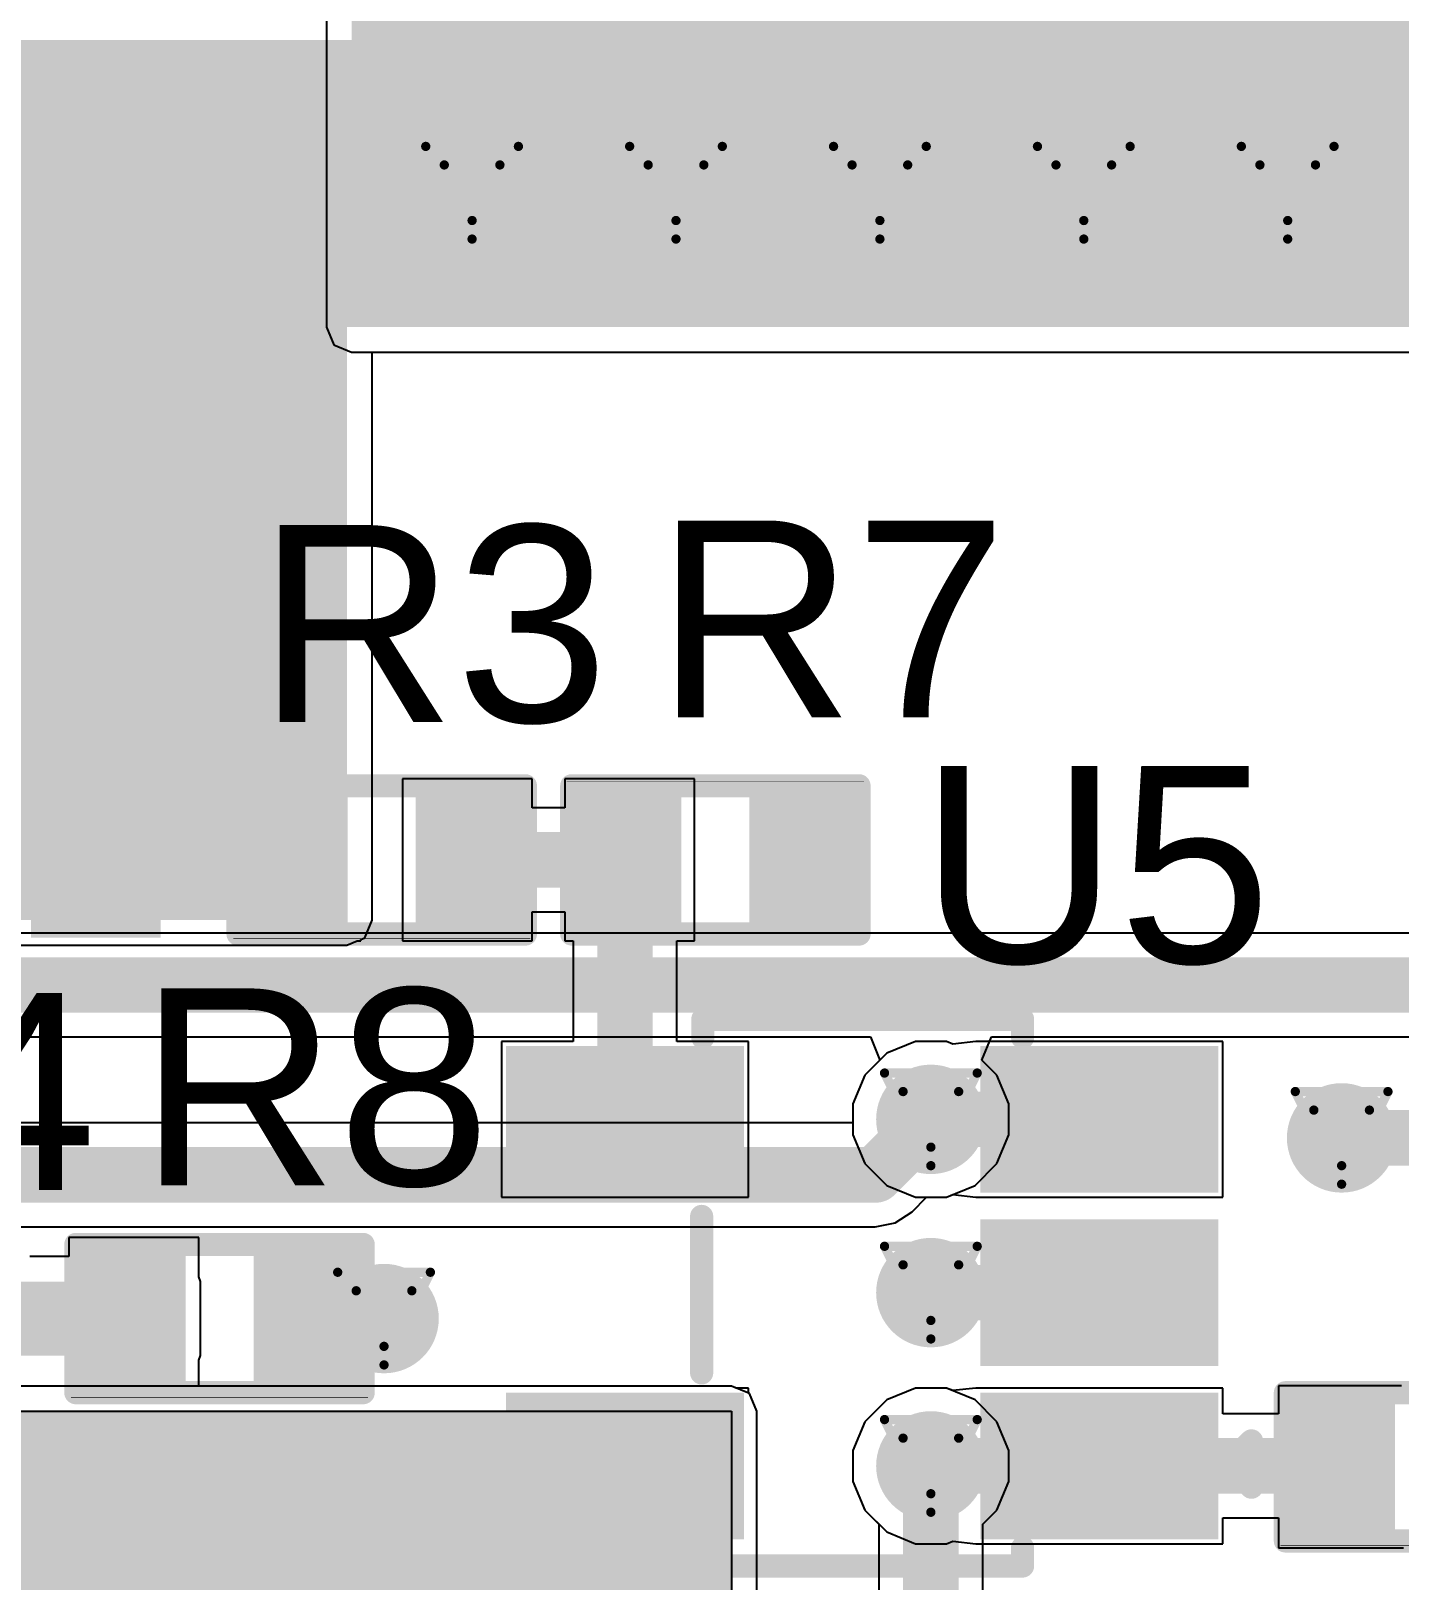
# Model space of a CAD drawing. Header units: inches. Extents: x -3 to 5381, y -57 to 5355.
# Drawn here: x 1.01 to 8.51, y -14.54 to -6.05 of the extents above; entities that cross this region are included whole.
import ezdxf

# ---------------------------------------------------------------- set-up
doc = ezdxf.new("R2010")
doc.units = ezdxf.units.IN
for name, color, linetype in [('Bottom Layer', 5, 'Continuous'), ('Drill Drawing', 1, 'Continuous'), ('Top Layer', 1, 'Continuous'), ('Top Overlay', 2, 'Continuous'), ('Top Paste', 8, 'Continuous'), ('Top Solder', 216, 'Continuous'), ('Via Holes', 16, 'Continuous')]:
    doc.layers.add(name, color=color, linetype=linetype)
doc.styles.add('Arial', font='', dxfattribs={"height": 0.2})
doc.styles.get('Arial').set_extended_font_data('Arial')

msp = doc.modelspace()

# ---------------------------------------------------------------- hatches: boundary and pattern name
at = {"layer": 'Bottom Layer'}
for points in [[(2.7686, -7.6708), (15.5956, -7.6708), (15.5956, 2.6924), (2.7686, 2.6924)], [(-2.794, -18.2626), (4.8514, -18.2626), (4.8514, -13.6144), (-2.794, -13.6144)]]:
    msp.add_hatch(color=5, dxfattribs=at).paths.add_polyline_path(points)
h = msp.add_hatch(color=5, dxfattribs=at)
edge = h.paths.add_edge_path()
edge.add_arc((3.429, -6.9342), 0.3, 0, 360)
h = msp.add_hatch(color=5, dxfattribs=at)
edge = h.paths.add_edge_path()
edge.add_arc((4.5466, -6.9342), 0.3, 0, 360)
h = msp.add_hatch(color=5, dxfattribs=at)
edge = h.paths.add_edge_path()
edge.add_arc((5.6642, -6.9342), 0.3, 0, 360)
h = msp.add_hatch(color=5, dxfattribs=at)
edge = h.paths.add_edge_path()
edge.add_arc((6.7818, -6.9342), 0.3, 0, 360)
h = msp.add_hatch(color=5, dxfattribs=at)
edge = h.paths.add_edge_path()
edge.add_arc((7.8994, -6.9342), 0.3, 0, 360)
h = msp.add_hatch(color=5, dxfattribs=at)
edge = h.paths.add_edge_path()
edge.add_arc((5.9436, -12.0142), 0.3, 0, 360)
h = msp.add_hatch(color=5, dxfattribs=at)
edge = h.paths.add_edge_path()
edge.add_arc((8.195, -12.1158), 0.3, 0, 360)
h = msp.add_hatch(color=5, dxfattribs=at)
edge = h.paths.add_edge_path()
edge.add_arc((5.9436, -12.9642), 0.3, 0, 360)
h = msp.add_hatch(color=5, dxfattribs=at)
edge = h.paths.add_edge_path()
edge.add_arc((2.9464, -13.1064), 0.3, 0, 360)
h = msp.add_hatch(color=5, dxfattribs=at)
edge = h.paths.add_edge_path()
edge.add_arc((5.9436, -13.9142), 0.3, 0, 360)
at = {"layer": 'Top Layer'}
for points in [[(2.7686, -7.6708), (15.5956, -7.6708), (15.5956, 2.6924), (2.7686, 2.6924)], [(0.0762, -7.6708), (3.2766, -7.6708), (3.2766, -6.096), (0.0762, -6.096)], [(0.0762, -10.922), (2.7432, -10.922), (2.7432, -6.096), (0.0762, -6.096)], [(1.621, -8.5909), (1.113, -8.5909), (1.113, -7.8919), (1.621, -7.8919)], [(1.621, -10.9159), (1.113, -10.9159), (1.113, -10.2169), (1.621, -10.2169)], [(2.2352, -10.9093), (2.2352, -10.2743), (2.6924, -10.2743), (2.6924, -10.9093)], [(3.175, -10.9093), (3.175, -10.2743), (3.6322, -10.2743), (3.6322, -10.9093)], [(4.5212, -10.2743), (4.5212, -10.9093), (4.064, -10.9093), (4.064, -10.2743)], [(5.461, -10.2743), (5.461, -10.9093), (5.0038, -10.9093), (5.0038, -10.2743)], [(4.8172, -12.3142), (3.7172, -12.3142), (3.7172, -11.7142), (4.8172, -11.7142)], [(7.4172, -12.3142), (6.3172, -12.3142), (6.3172, -11.7142), (7.4172, -11.7142)], [(7.4172, -13.2642), (6.3172, -13.2642), (6.3172, -12.6642), (7.4172, -12.6642)], [(1.3462, -13.4239), (1.3462, -12.7889), (1.8034, -12.7889), (1.8034, -13.4239)], [(2.286, -13.4239), (2.286, -12.7889), (2.7432, -12.7889), (2.7432, -13.4239)], [(0.3556, -13.3096), (1.8034, -13.3096), (1.8034, -12.9032), (0.3556, -12.9032)], [(4.8172, -14.2142), (3.7172, -14.2142), (3.7172, -13.6142), (4.8172, -13.6142)], [(7.4172, -14.2142), (6.3172, -14.2142), (6.3172, -13.6142), (7.4172, -13.6142)], [(7.9756, -14.2367), (7.9756, -13.6017), (8.4328, -13.6017), (8.4328, -14.2367)]]:
    msp.add_hatch(color=1, dxfattribs=at).paths.add_polyline_path(points)
h = msp.add_hatch(color=1, dxfattribs=at)
edge = h.paths.add_edge_path()
edge.add_arc((3.429, -6.9342), 0.3, 0, 360)
h = msp.add_hatch(color=1, dxfattribs=at)
edge = h.paths.add_edge_path()
edge.add_arc((4.5466, -6.9342), 0.3, 0, 360)
h = msp.add_hatch(color=1, dxfattribs=at)
edge = h.paths.add_edge_path()
edge.add_arc((5.6642, -6.9342), 0.3, 0, 360)
h = msp.add_hatch(color=1, dxfattribs=at)
edge = h.paths.add_edge_path()
edge.add_arc((6.7818, -6.9342), 0.3, 0, 360)
h = msp.add_hatch(color=1, dxfattribs=at)
edge = h.paths.add_edge_path()
edge.add_arc((7.8994, -6.9342), 0.3, 0, 360)
h = msp.add_hatch(color=1, dxfattribs=at)
edge = h.paths.add_edge_path()
edge.add_arc((5.9436, -12.0142), 0.3, 0, 360)
h = msp.add_hatch(color=1, dxfattribs=at)
edge = h.paths.add_edge_path()
edge.add_arc((8.195, -12.1158), 0.3, 0, 360)
h = msp.add_hatch(color=1, dxfattribs=at)
edge = h.paths.add_edge_path()
edge.add_arc((5.9436, -12.9642), 0.3, 0, 360)
h = msp.add_hatch(color=1, dxfattribs=at)
edge = h.paths.add_edge_path()
edge.add_arc((2.9464, -13.1064), 0.3, 0, 360)
h = msp.add_hatch(color=1, dxfattribs=at)
edge = h.paths.add_edge_path()
edge.add_arc((5.9436, -13.9142), 0.3, 0, 360)
at = {"layer": 'Top Paste'}
for points in [[(1.621, -8.5909), (1.113, -8.5909), (1.113, -7.8919), (1.621, -7.8919)], [(1.621, -10.9159), (1.113, -10.9159), (1.113, -10.2169), (1.621, -10.2169)], [(2.2352, -10.9093), (2.2352, -10.2743), (2.6924, -10.2743), (2.6924, -10.9093)], [(3.175, -10.9093), (3.175, -10.2743), (3.6322, -10.2743), (3.6322, -10.9093)], [(4.5212, -10.2743), (4.5212, -10.9093), (4.064, -10.9093), (4.064, -10.2743)], [(5.461, -10.2743), (5.461, -10.9093), (5.0038, -10.9093), (5.0038, -10.2743)], [(4.8172, -12.3142), (3.7172, -12.3142), (3.7172, -11.7142), (4.8172, -11.7142)], [(7.4172, -12.3142), (6.3172, -12.3142), (6.3172, -11.7142), (7.4172, -11.7142)], [(7.4172, -13.2642), (6.3172, -13.2642), (6.3172, -12.6642), (7.4172, -12.6642)], [(1.3462, -13.4239), (1.3462, -12.7889), (1.8034, -12.7889), (1.8034, -13.4239)], [(2.286, -13.4239), (2.286, -12.7889), (2.7432, -12.7889), (2.7432, -13.4239)], [(4.8172, -14.2142), (3.7172, -14.2142), (3.7172, -13.6142), (4.8172, -13.6142)], [(7.4172, -14.2142), (6.3172, -14.2142), (6.3172, -13.6142), (7.4172, -13.6142)], [(7.9756, -14.2367), (7.9756, -13.6017), (8.4328, -13.6017), (8.4328, -14.2367)]]:
    msp.add_hatch(color=8, dxfattribs=at).paths.add_polyline_path(points)
at = {"layer": 'Top Solder'}
for points in [[(1.7226, -8.6925), (1.0114, -8.6925), (1.0114, -7.7903), (1.7226, -7.7903)], [(1.7226, -11.0175), (1.0114, -11.0175), (1.0114, -10.1153), (1.7226, -10.1153)], [(2.1802, -10.9643), (2.1802, -10.2193), (2.7474, -10.2193), (2.7474, -10.9643)], [(3.12, -10.9643), (3.12, -10.2193), (3.6872, -10.2193), (3.6872, -10.9643)], [(4.5762, -10.2193), (4.5762, -10.9643), (4.009, -10.9643), (4.009, -10.2193)], [(5.516, -10.2193), (5.516, -10.9643), (4.9488, -10.9643), (4.9488, -10.2193)], [(4.9188, -12.4158), (3.6156, -12.4158), (3.6156, -11.6126), (4.9188, -11.6126)], [(7.5188, -12.4158), (6.2156, -12.4158), (6.2156, -11.6126), (7.5188, -11.6126)], [(7.5188, -13.3658), (6.2156, -13.3658), (6.2156, -12.5626), (7.5188, -12.5626)], [(1.2912, -13.4789), (1.2912, -12.7339), (1.8584, -12.7339), (1.8584, -13.4789)], [(2.231, -13.4789), (2.231, -12.7339), (2.7982, -12.7339), (2.7982, -13.4789)], [(4.9188, -14.3158), (3.6156, -14.3158), (3.6156, -13.5126), (4.9188, -13.5126)], [(7.5188, -14.3158), (6.2156, -14.3158), (6.2156, -13.5126), (7.5188, -13.5126)], [(7.9206, -14.2917), (7.9206, -13.5467), (8.4878, -13.5467), (8.4878, -14.2917)]]:
    msp.add_hatch(color=216, dxfattribs=at).paths.add_polyline_path(points)
at = {"layer": 'Via Holes'}
h = msp.add_hatch(color=7, dxfattribs=at)
edge = h.paths.add_edge_path()
edge.add_arc((3.429, -6.9342), 0.15, 0, 360)
h = msp.add_hatch(color=7, dxfattribs=at)
edge = h.paths.add_edge_path()
edge.add_arc((4.5466, -6.9342), 0.15, 0, 360)
h = msp.add_hatch(color=7, dxfattribs=at)
edge = h.paths.add_edge_path()
edge.add_arc((5.6642, -6.9342), 0.15, 0, 360)
h = msp.add_hatch(color=7, dxfattribs=at)
edge = h.paths.add_edge_path()
edge.add_arc((6.7818, -6.9342), 0.15, 0, 360)
h = msp.add_hatch(color=7, dxfattribs=at)
edge = h.paths.add_edge_path()
edge.add_arc((7.8994, -6.9342), 0.15, 0, 360)
h = msp.add_hatch(color=7, dxfattribs=at)
edge = h.paths.add_edge_path()
edge.add_arc((5.9436, -12.0142), 0.15, 0, 360)
h = msp.add_hatch(color=7, dxfattribs=at)
edge = h.paths.add_edge_path()
edge.add_arc((8.195, -12.1158), 0.15, 0, 360)
h = msp.add_hatch(color=7, dxfattribs=at)
edge = h.paths.add_edge_path()
edge.add_arc((5.9436, -12.9642), 0.15, 0, 360)
h = msp.add_hatch(color=7, dxfattribs=at)
edge = h.paths.add_edge_path()
edge.add_arc((2.9464, -13.1064), 0.15, 0, 360)
h = msp.add_hatch(color=7, dxfattribs=at)
edge = h.paths.add_edge_path()
edge.add_arc((5.9436, -13.9142), 0.15, 0, 360)

# ---------------------------------------------------------------- linework, layer by layer
at = {"layer": 'Bottom Layer'}
for p, q in [((2.6311, 2.6924), (2.6311, -7.6708)), ((2.6311, -7.6708), (2.6714, -7.768)), ((2.6714, -7.768), (2.7686, -7.8083)), ((2.7686, -7.8083), (15.5956, -7.8083)), ((9.9822, -10.9927), (-1.4336, -10.9927)), ((-1.4336, -11.5625), (5.6119, -11.5625)), ((5.6119, -11.5625), (5.6645, -11.6895)), ((6.2227, -11.6895), (6.2753, -11.5625)), ((6.2753, -11.5625), (9.8642, -11.5625)), ((5.6645, -11.6895), (5.5816, -11.7723)), ((6.3056, -11.7723), (6.2227, -11.6895)), ((5.5816, -11.7723), (5.5166, -11.9293)), ((6.3706, -11.9293), (6.3056, -11.7723)), ((5.5166, -11.9293), (5.5166, -12.0341)), ((6.3706, -12.0991), (6.3706, -11.9293)), ((5.5166, -12.0341), (0.9032, -12.0341)), ((6.3056, -12.2561), (6.3706, -12.0991)), ((6.1855, -12.3762), (6.3056, -12.2561)), ((6.0285, -12.4412), (6.1855, -12.3762)), ((5.8402, -12.5204), (5.9195, -12.4412)), ((5.9195, -12.4412), (6.0285, -12.4412)), ((5.7478, -12.5822), (5.8402, -12.5204)), ((0.9032, -12.6039), (5.6388, -12.6039)), ((5.6388, -12.6039), (5.7478, -12.5822)), ((5.6388, -12.6039), (5.6388, -12.6039)), ((4.8514, -13.4769), (-2.7892, -13.4769)), ((4.9486, -13.5172), (4.8514, -13.4769)), ((5.8587, -13.4872), (5.7017, -13.5522)), ((6.0285, -13.4872), (5.8587, -13.4872)), ((6.1855, -13.5522), (6.0285, -13.4872)), ((4.9889, -13.6144), (4.9486, -13.5172)), ((5.7017, -13.5522), (5.5816, -13.6723)), ((6.3056, -13.6723), (6.1855, -13.5522)), ((4.9889, -18.2626), (4.9889, -13.6144)), ((5.5816, -13.6723), (5.5166, -13.8293)), ((6.3706, -13.8293), (6.3056, -13.6723)), ((5.5166, -13.8293), (5.5166, -13.9991)), ((6.3706, -13.9991), (6.3706, -13.8293)), ((5.5166, -13.9991), (5.5816, -14.1561)), ((6.3056, -14.1561), (6.3706, -13.9991)), ((5.5816, -14.1561), (5.6587, -14.2332)), ((6.2285, -14.2332), (6.3056, -14.1561)), ((5.6587, -14.2332), (5.6587, -17.7292)), ((6.2285, -17.6112), (6.2285, -14.2332))]:
    msp.add_line(p, q, dxfattribs=at)
for points in [[(-1.7526, -11.2776, 0.3048, 0.3048, 0), (9.9822, -11.2776, 0.3048, 0.3048, 0)], [(5.6388, -12.319, 0.3048, 0.3048, 0), (5.9436, -12.0142, 0.3048, 0.3048, 0)], [(0.5842, -12.319, 0.3048, 0.3048, 0), (5.6388, -12.319, 0.3048, 0.3048, 0)], [(5.9436, -17.7292, 0.3048, 0.3048, 0), (5.9436, -13.9142, 0.3048, 0.3048, 0)]]:
    msp.add_lwpolyline(points, format="xyseb", dxfattribs=at)
for points in [[(5.8674, -12.0142, 0.1524, 0.1524, 1), (6.0198, -12.0142, 0.1524, 0.1524, 1)], [(5.5626, -12.319, 0.1524, 0.1524, 1), (5.715, -12.319, 0.1524, 0.1524, 1)], [(5.5626, -12.319, 0.1524, 0.1524, 1), (5.715, -12.319, 0.1524, 0.1524, 1)], [(5.8674, -13.9142, 0.1524, 0.1524, 1), (6.0198, -13.9142, 0.1524, 0.1524, 1)]]:
    msp.add_lwpolyline(points, format="xyseb", close=True, dxfattribs=at)
at = {"layer": 'Drill Drawing'}
for points in [[(3.175, -6.6802, 0.0508, 0.0508, 0), (3.683, -6.6802, 0.0508, 0.0508, 0)], [(3.175, -6.6802, 0.0508, 0.0508, 0), (3.429, -7.1882, 0.0508, 0.0508, 0)], [(3.429, -7.1882, 0.0508, 0.0508, 0), (3.683, -6.6802, 0.0508, 0.0508, 0)], [(4.2926, -6.6802, 0.0508, 0.0508, 0), (4.8006, -6.6802, 0.0508, 0.0508, 0)], [(4.2926, -6.6802, 0.0508, 0.0508, 0), (4.5466, -7.1882, 0.0508, 0.0508, 0)], [(4.5466, -7.1882, 0.0508, 0.0508, 0), (4.8006, -6.6802, 0.0508, 0.0508, 0)], [(5.4102, -6.6802, 0.0508, 0.0508, 0), (5.9182, -6.6802, 0.0508, 0.0508, 0)], [(5.4102, -6.6802, 0.0508, 0.0508, 0), (5.6642, -7.1882, 0.0508, 0.0508, 0)], [(5.6642, -7.1882, 0.0508, 0.0508, 0), (5.9182, -6.6802, 0.0508, 0.0508, 0)], [(6.5278, -6.6802, 0.0508, 0.0508, 0), (7.0358, -6.6802, 0.0508, 0.0508, 0)], [(6.5278, -6.6802, 0.0508, 0.0508, 0), (6.7818, -7.1882, 0.0508, 0.0508, 0)], [(6.7818, -7.1882, 0.0508, 0.0508, 0), (7.0358, -6.6802, 0.0508, 0.0508, 0)], [(7.6454, -6.6802, 0.0508, 0.0508, 0), (8.1534, -6.6802, 0.0508, 0.0508, 0)], [(7.6454, -6.6802, 0.0508, 0.0508, 0), (7.8994, -7.1882, 0.0508, 0.0508, 0)], [(7.8994, -7.1882, 0.0508, 0.0508, 0), (8.1534, -6.6802, 0.0508, 0.0508, 0)], [(3.2766, -6.7818, 0.0508, 0.0508, 0), (3.5814, -6.7818, 0.0508, 0.0508, 0)], [(3.2766, -6.7818, 0.0508, 0.0508, 0), (3.429, -7.0866, 0.0508, 0.0508, 0)], [(3.429, -7.0866, 0.0508, 0.0508, 0), (3.5814, -6.7818, 0.0508, 0.0508, 0)], [(4.3942, -6.7818, 0.0508, 0.0508, 0), (4.699, -6.7818, 0.0508, 0.0508, 0)], [(4.3942, -6.7818, 0.0508, 0.0508, 0), (4.5466, -7.0866, 0.0508, 0.0508, 0)], [(4.5466, -7.0866, 0.0508, 0.0508, 0), (4.699, -6.7818, 0.0508, 0.0508, 0)], [(5.5118, -6.7818, 0.0508, 0.0508, 0), (5.8166, -6.7818, 0.0508, 0.0508, 0)], [(5.5118, -6.7818, 0.0508, 0.0508, 0), (5.6642, -7.0866, 0.0508, 0.0508, 0)], [(5.6642, -7.0866, 0.0508, 0.0508, 0), (5.8166, -6.7818, 0.0508, 0.0508, 0)], [(6.6294, -6.7818, 0.0508, 0.0508, 0), (6.9342, -6.7818, 0.0508, 0.0508, 0)], [(6.6294, -6.7818, 0.0508, 0.0508, 0), (6.7818, -7.0866, 0.0508, 0.0508, 0)], [(6.7818, -7.0866, 0.0508, 0.0508, 0), (6.9342, -6.7818, 0.0508, 0.0508, 0)], [(7.747, -6.7818, 0.0508, 0.0508, 0), (8.0518, -6.7818, 0.0508, 0.0508, 0)], [(7.747, -6.7818, 0.0508, 0.0508, 0), (7.8994, -7.0866, 0.0508, 0.0508, 0)], [(7.8994, -7.0866, 0.0508, 0.0508, 0), (8.0518, -6.7818, 0.0508, 0.0508, 0)], [(5.6896, -11.7602, 0.0508, 0.0508, 0), (6.1976, -11.7602, 0.0508, 0.0508, 0)], [(5.6896, -11.7602, 0.0508, 0.0508, 0), (5.9436, -12.2682, 0.0508, 0.0508, 0)], [(5.9436, -12.2682, 0.0508, 0.0508, 0), (6.1976, -11.7602, 0.0508, 0.0508, 0)], [(5.7912, -11.8618, 0.0508, 0.0508, 0), (6.096, -11.8618, 0.0508, 0.0508, 0)], [(5.7912, -11.8618, 0.0508, 0.0508, 0), (5.9436, -12.1666, 0.0508, 0.0508, 0)], [(5.9436, -12.1666, 0.0508, 0.0508, 0), (6.096, -11.8618, 0.0508, 0.0508, 0)], [(7.941, -11.8618, 0.0508, 0.0508, 0), (8.449, -11.8618, 0.0508, 0.0508, 0)], [(7.941, -11.8618, 0.0508, 0.0508, 0), (8.195, -12.3698, 0.0508, 0.0508, 0)], [(8.195, -12.3698, 0.0508, 0.0508, 0), (8.449, -11.8618, 0.0508, 0.0508, 0)], [(8.0426, -11.9634, 0.0508, 0.0508, 0), (8.3474, -11.9634, 0.0508, 0.0508, 0)], [(8.0426, -11.9634, 0.0508, 0.0508, 0), (8.195, -12.2682, 0.0508, 0.0508, 0)], [(8.195, -12.2682, 0.0508, 0.0508, 0), (8.3474, -11.9634, 0.0508, 0.0508, 0)], [(5.6896, -12.7102, 0.0508, 0.0508, 0), (6.1976, -12.7102, 0.0508, 0.0508, 0)], [(5.6896, -12.7102, 0.0508, 0.0508, 0), (5.9436, -13.2182, 0.0508, 0.0508, 0)], [(5.9436, -13.2182, 0.0508, 0.0508, 0), (6.1976, -12.7102, 0.0508, 0.0508, 0)], [(5.7912, -12.8118, 0.0508, 0.0508, 0), (6.096, -12.8118, 0.0508, 0.0508, 0)], [(5.7912, -12.8118, 0.0508, 0.0508, 0), (5.9436, -13.1166, 0.0508, 0.0508, 0)], [(5.9436, -13.1166, 0.0508, 0.0508, 0), (6.096, -12.8118, 0.0508, 0.0508, 0)], [(2.6924, -12.8524, 0.0508, 0.0508, 0), (3.2004, -12.8524, 0.0508, 0.0508, 0)], [(2.6924, -12.8524, 0.0508, 0.0508, 0), (2.9464, -13.3604, 0.0508, 0.0508, 0)], [(2.9464, -13.3604, 0.0508, 0.0508, 0), (3.2004, -12.8524, 0.0508, 0.0508, 0)], [(2.794, -12.954, 0.0508, 0.0508, 0), (3.0988, -12.954, 0.0508, 0.0508, 0)], [(2.794, -12.954, 0.0508, 0.0508, 0), (2.9464, -13.2588, 0.0508, 0.0508, 0)], [(2.9464, -13.2588, 0.0508, 0.0508, 0), (3.0988, -12.954, 0.0508, 0.0508, 0)], [(5.6896, -13.6602, 0.0508, 0.0508, 0), (6.1976, -13.6602, 0.0508, 0.0508, 0)], [(5.6896, -13.6602, 0.0508, 0.0508, 0), (5.9436, -14.1682, 0.0508, 0.0508, 0)], [(5.9436, -14.1682, 0.0508, 0.0508, 0), (6.1976, -13.6602, 0.0508, 0.0508, 0)], [(5.7912, -13.7618, 0.0508, 0.0508, 0), (6.096, -13.7618, 0.0508, 0.0508, 0)], [(5.7912, -13.7618, 0.0508, 0.0508, 0), (5.9436, -14.0666, 0.0508, 0.0508, 0)], [(5.9436, -14.0666, 0.0508, 0.0508, 0), (6.096, -13.7618, 0.0508, 0.0508, 0)]]:
    msp.add_lwpolyline(points, format="xyseb", dxfattribs=at)
for points in [[(3.1623, -6.6802, 0.0254, 0.0254, 1), (3.1877, -6.6802, 0.0254, 0.0254, 1)], [(3.1623, -6.6802, 0.0254, 0.0254, 1), (3.1877, -6.6802, 0.0254, 0.0254, 1)], [(3.6703, -6.6802, 0.0254, 0.0254, 1), (3.6957, -6.6802, 0.0254, 0.0254, 1)], [(3.6703, -6.6802, 0.0254, 0.0254, 1), (3.6957, -6.6802, 0.0254, 0.0254, 1)], [(4.2799, -6.6802, 0.0254, 0.0254, 1), (4.3053, -6.6802, 0.0254, 0.0254, 1)], [(4.2799, -6.6802, 0.0254, 0.0254, 1), (4.3053, -6.6802, 0.0254, 0.0254, 1)], [(4.7879, -6.6802, 0.0254, 0.0254, 1), (4.8133, -6.6802, 0.0254, 0.0254, 1)], [(4.7879, -6.6802, 0.0254, 0.0254, 1), (4.8133, -6.6802, 0.0254, 0.0254, 1)], [(5.3975, -6.6802, 0.0254, 0.0254, 1), (5.4229, -6.6802, 0.0254, 0.0254, 1)], [(5.3975, -6.6802, 0.0254, 0.0254, 1), (5.4229, -6.6802, 0.0254, 0.0254, 1)], [(5.9055, -6.6802, 0.0254, 0.0254, 1), (5.9309, -6.6802, 0.0254, 0.0254, 1)], [(5.9055, -6.6802, 0.0254, 0.0254, 1), (5.9309, -6.6802, 0.0254, 0.0254, 1)], [(6.5151, -6.6802, 0.0254, 0.0254, 1), (6.5405, -6.6802, 0.0254, 0.0254, 1)], [(6.5151, -6.6802, 0.0254, 0.0254, 1), (6.5405, -6.6802, 0.0254, 0.0254, 1)], [(7.0231, -6.6802, 0.0254, 0.0254, 1), (7.0485, -6.6802, 0.0254, 0.0254, 1)], [(7.0231, -6.6802, 0.0254, 0.0254, 1), (7.0485, -6.6802, 0.0254, 0.0254, 1)], [(7.6327, -6.6802, 0.0254, 0.0254, 1), (7.6581, -6.6802, 0.0254, 0.0254, 1)], [(7.6327, -6.6802, 0.0254, 0.0254, 1), (7.6581, -6.6802, 0.0254, 0.0254, 1)], [(8.1407, -6.6802, 0.0254, 0.0254, 1), (8.1661, -6.6802, 0.0254, 0.0254, 1)], [(8.1407, -6.6802, 0.0254, 0.0254, 1), (8.1661, -6.6802, 0.0254, 0.0254, 1)], [(3.2639, -6.7818, 0.0254, 0.0254, 1), (3.2893, -6.7818, 0.0254, 0.0254, 1)], [(3.2639, -6.7818, 0.0254, 0.0254, 1), (3.2893, -6.7818, 0.0254, 0.0254, 1)], [(3.5687, -6.7818, 0.0254, 0.0254, 1), (3.5941, -6.7818, 0.0254, 0.0254, 1)], [(3.5687, -6.7818, 0.0254, 0.0254, 1), (3.5941, -6.7818, 0.0254, 0.0254, 1)], [(4.3815, -6.7818, 0.0254, 0.0254, 1), (4.4069, -6.7818, 0.0254, 0.0254, 1)], [(4.3815, -6.7818, 0.0254, 0.0254, 1), (4.4069, -6.7818, 0.0254, 0.0254, 1)], [(4.6863, -6.7818, 0.0254, 0.0254, 1), (4.7117, -6.7818, 0.0254, 0.0254, 1)], [(4.6863, -6.7818, 0.0254, 0.0254, 1), (4.7117, -6.7818, 0.0254, 0.0254, 1)], [(5.4991, -6.7818, 0.0254, 0.0254, 1), (5.5245, -6.7818, 0.0254, 0.0254, 1)], [(5.4991, -6.7818, 0.0254, 0.0254, 1), (5.5245, -6.7818, 0.0254, 0.0254, 1)], [(5.8039, -6.7818, 0.0254, 0.0254, 1), (5.8293, -6.7818, 0.0254, 0.0254, 1)], [(5.8039, -6.7818, 0.0254, 0.0254, 1), (5.8293, -6.7818, 0.0254, 0.0254, 1)], [(6.6167, -6.7818, 0.0254, 0.0254, 1), (6.6421, -6.7818, 0.0254, 0.0254, 1)], [(6.6167, -6.7818, 0.0254, 0.0254, 1), (6.6421, -6.7818, 0.0254, 0.0254, 1)], [(6.9215, -6.7818, 0.0254, 0.0254, 1), (6.9469, -6.7818, 0.0254, 0.0254, 1)], [(6.9215, -6.7818, 0.0254, 0.0254, 1), (6.9469, -6.7818, 0.0254, 0.0254, 1)], [(7.7343, -6.7818, 0.0254, 0.0254, 1), (7.7597, -6.7818, 0.0254, 0.0254, 1)], [(7.7343, -6.7818, 0.0254, 0.0254, 1), (7.7597, -6.7818, 0.0254, 0.0254, 1)], [(8.0391, -6.7818, 0.0254, 0.0254, 1), (8.0645, -6.7818, 0.0254, 0.0254, 1)], [(8.0391, -6.7818, 0.0254, 0.0254, 1), (8.0645, -6.7818, 0.0254, 0.0254, 1)], [(3.4163, -7.0866, 0.0254, 0.0254, 1), (3.4417, -7.0866, 0.0254, 0.0254, 1)], [(3.4163, -7.0866, 0.0254, 0.0254, 1), (3.4417, -7.0866, 0.0254, 0.0254, 1)], [(4.5339, -7.0866, 0.0254, 0.0254, 1), (4.5593, -7.0866, 0.0254, 0.0254, 1)], [(4.5339, -7.0866, 0.0254, 0.0254, 1), (4.5593, -7.0866, 0.0254, 0.0254, 1)], [(5.6515, -7.0866, 0.0254, 0.0254, 1), (5.6769, -7.0866, 0.0254, 0.0254, 1)], [(5.6515, -7.0866, 0.0254, 0.0254, 1), (5.6769, -7.0866, 0.0254, 0.0254, 1)], [(6.7691, -7.0866, 0.0254, 0.0254, 1), (6.7945, -7.0866, 0.0254, 0.0254, 1)], [(6.7691, -7.0866, 0.0254, 0.0254, 1), (6.7945, -7.0866, 0.0254, 0.0254, 1)], [(7.8867, -7.0866, 0.0254, 0.0254, 1), (7.9121, -7.0866, 0.0254, 0.0254, 1)], [(7.8867, -7.0866, 0.0254, 0.0254, 1), (7.9121, -7.0866, 0.0254, 0.0254, 1)], [(3.4163, -7.1882, 0.0254, 0.0254, 1), (3.4417, -7.1882, 0.0254, 0.0254, 1)], [(3.4163, -7.1882, 0.0254, 0.0254, 1), (3.4417, -7.1882, 0.0254, 0.0254, 1)], [(4.5339, -7.1882, 0.0254, 0.0254, 1), (4.5593, -7.1882, 0.0254, 0.0254, 1)], [(4.5339, -7.1882, 0.0254, 0.0254, 1), (4.5593, -7.1882, 0.0254, 0.0254, 1)], [(5.6515, -7.1882, 0.0254, 0.0254, 1), (5.6769, -7.1882, 0.0254, 0.0254, 1)], [(5.6515, -7.1882, 0.0254, 0.0254, 1), (5.6769, -7.1882, 0.0254, 0.0254, 1)], [(6.7691, -7.1882, 0.0254, 0.0254, 1), (6.7945, -7.1882, 0.0254, 0.0254, 1)], [(6.7691, -7.1882, 0.0254, 0.0254, 1), (6.7945, -7.1882, 0.0254, 0.0254, 1)], [(7.8867, -7.1882, 0.0254, 0.0254, 1), (7.9121, -7.1882, 0.0254, 0.0254, 1)], [(7.8867, -7.1882, 0.0254, 0.0254, 1), (7.9121, -7.1882, 0.0254, 0.0254, 1)], [(5.6769, -11.7602, 0.0254, 0.0254, 1), (5.7023, -11.7602, 0.0254, 0.0254, 1)], [(5.6769, -11.7602, 0.0254, 0.0254, 1), (5.7023, -11.7602, 0.0254, 0.0254, 1)], [(6.1849, -11.7602, 0.0254, 0.0254, 1), (6.2103, -11.7602, 0.0254, 0.0254, 1)], [(6.1849, -11.7602, 0.0254, 0.0254, 1), (6.2103, -11.7602, 0.0254, 0.0254, 1)], [(5.7785, -11.8618, 0.0254, 0.0254, 1), (5.8039, -11.8618, 0.0254, 0.0254, 1)], [(5.7785, -11.8618, 0.0254, 0.0254, 1), (5.8039, -11.8618, 0.0254, 0.0254, 1)], [(6.0833, -11.8618, 0.0254, 0.0254, 1), (6.1087, -11.8618, 0.0254, 0.0254, 1)], [(6.0833, -11.8618, 0.0254, 0.0254, 1), (6.1087, -11.8618, 0.0254, 0.0254, 1)], [(7.9283, -11.8618, 0.0254, 0.0254, 1), (7.9537, -11.8618, 0.0254, 0.0254, 1)], [(7.9283, -11.8618, 0.0254, 0.0254, 1), (7.9537, -11.8618, 0.0254, 0.0254, 1)], [(8.4363, -11.8618, 0.0254, 0.0254, 1), (8.4617, -11.8618, 0.0254, 0.0254, 1)], [(8.4363, -11.8618, 0.0254, 0.0254, 1), (8.4617, -11.8618, 0.0254, 0.0254, 1)], [(8.0299, -11.9634, 0.0254, 0.0254, 1), (8.0553, -11.9634, 0.0254, 0.0254, 1)], [(8.0299, -11.9634, 0.0254, 0.0254, 1), (8.0553, -11.9634, 0.0254, 0.0254, 1)], [(8.3347, -11.9634, 0.0254, 0.0254, 1), (8.3601, -11.9634, 0.0254, 0.0254, 1)], [(8.3347, -11.9634, 0.0254, 0.0254, 1), (8.3601, -11.9634, 0.0254, 0.0254, 1)], [(5.9309, -12.1666, 0.0254, 0.0254, 1), (5.9563, -12.1666, 0.0254, 0.0254, 1)], [(5.9309, -12.1666, 0.0254, 0.0254, 1), (5.9563, -12.1666, 0.0254, 0.0254, 1)], [(5.9309, -12.2682, 0.0254, 0.0254, 1), (5.9563, -12.2682, 0.0254, 0.0254, 1)], [(5.9309, -12.2682, 0.0254, 0.0254, 1), (5.9563, -12.2682, 0.0254, 0.0254, 1)], [(8.1823, -12.2682, 0.0254, 0.0254, 1), (8.2077, -12.2682, 0.0254, 0.0254, 1)], [(8.1823, -12.2682, 0.0254, 0.0254, 1), (8.2077, -12.2682, 0.0254, 0.0254, 1)], [(8.1823, -12.3698, 0.0254, 0.0254, 1), (8.2077, -12.3698, 0.0254, 0.0254, 1)], [(8.1823, -12.3698, 0.0254, 0.0254, 1), (8.2077, -12.3698, 0.0254, 0.0254, 1)], [(5.6769, -12.7102, 0.0254, 0.0254, 1), (5.7023, -12.7102, 0.0254, 0.0254, 1)], [(5.6769, -12.7102, 0.0254, 0.0254, 1), (5.7023, -12.7102, 0.0254, 0.0254, 1)], [(6.1849, -12.7102, 0.0254, 0.0254, 1), (6.2103, -12.7102, 0.0254, 0.0254, 1)], [(6.1849, -12.7102, 0.0254, 0.0254, 1), (6.2103, -12.7102, 0.0254, 0.0254, 1)], [(5.7785, -12.8118, 0.0254, 0.0254, 1), (5.8039, -12.8118, 0.0254, 0.0254, 1)], [(5.7785, -12.8118, 0.0254, 0.0254, 1), (5.8039, -12.8118, 0.0254, 0.0254, 1)], [(6.0833, -12.8118, 0.0254, 0.0254, 1), (6.1087, -12.8118, 0.0254, 0.0254, 1)], [(6.0833, -12.8118, 0.0254, 0.0254, 1), (6.1087, -12.8118, 0.0254, 0.0254, 1)], [(2.6797, -12.8524, 0.0254, 0.0254, 1), (2.7051, -12.8524, 0.0254, 0.0254, 1)], [(2.6797, -12.8524, 0.0254, 0.0254, 1), (2.7051, -12.8524, 0.0254, 0.0254, 1)], [(3.1877, -12.8524, 0.0254, 0.0254, 1), (3.2131, -12.8524, 0.0254, 0.0254, 1)], [(3.1877, -12.8524, 0.0254, 0.0254, 1), (3.2131, -12.8524, 0.0254, 0.0254, 1)], [(2.7813, -12.954, 0.0254, 0.0254, 1), (2.8067, -12.954, 0.0254, 0.0254, 1)], [(2.7813, -12.954, 0.0254, 0.0254, 1), (2.8067, -12.954, 0.0254, 0.0254, 1)], [(3.0861, -12.954, 0.0254, 0.0254, 1), (3.1115, -12.954, 0.0254, 0.0254, 1)], [(3.0861, -12.954, 0.0254, 0.0254, 1), (3.1115, -12.954, 0.0254, 0.0254, 1)], [(5.9309, -13.1166, 0.0254, 0.0254, 1), (5.9563, -13.1166, 0.0254, 0.0254, 1)], [(5.9309, -13.1166, 0.0254, 0.0254, 1), (5.9563, -13.1166, 0.0254, 0.0254, 1)], [(2.9337, -13.2588, 0.0254, 0.0254, 1), (2.9591, -13.2588, 0.0254, 0.0254, 1)], [(2.9337, -13.2588, 0.0254, 0.0254, 1), (2.9591, -13.2588, 0.0254, 0.0254, 1)], [(5.9309, -13.2182, 0.0254, 0.0254, 1), (5.9563, -13.2182, 0.0254, 0.0254, 1)], [(5.9309, -13.2182, 0.0254, 0.0254, 1), (5.9563, -13.2182, 0.0254, 0.0254, 1)], [(2.9337, -13.3604, 0.0254, 0.0254, 1), (2.9591, -13.3604, 0.0254, 0.0254, 1)], [(2.9337, -13.3604, 0.0254, 0.0254, 1), (2.9591, -13.3604, 0.0254, 0.0254, 1)], [(5.6769, -13.6602, 0.0254, 0.0254, 1), (5.7023, -13.6602, 0.0254, 0.0254, 1)], [(5.6769, -13.6602, 0.0254, 0.0254, 1), (5.7023, -13.6602, 0.0254, 0.0254, 1)], [(6.1849, -13.6602, 0.0254, 0.0254, 1), (6.2103, -13.6602, 0.0254, 0.0254, 1)], [(6.1849, -13.6602, 0.0254, 0.0254, 1), (6.2103, -13.6602, 0.0254, 0.0254, 1)], [(5.7785, -13.7618, 0.0254, 0.0254, 1), (5.8039, -13.7618, 0.0254, 0.0254, 1)], [(5.7785, -13.7618, 0.0254, 0.0254, 1), (5.8039, -13.7618, 0.0254, 0.0254, 1)], [(6.0833, -13.7618, 0.0254, 0.0254, 1), (6.1087, -13.7618, 0.0254, 0.0254, 1)], [(6.0833, -13.7618, 0.0254, 0.0254, 1), (6.1087, -13.7618, 0.0254, 0.0254, 1)], [(5.9309, -14.0666, 0.0254, 0.0254, 1), (5.9563, -14.0666, 0.0254, 0.0254, 1)], [(5.9309, -14.0666, 0.0254, 0.0254, 1), (5.9563, -14.0666, 0.0254, 0.0254, 1)], [(5.9309, -14.1682, 0.0254, 0.0254, 1), (5.9563, -14.1682, 0.0254, 0.0254, 1)], [(5.9309, -14.1682, 0.0254, 0.0254, 1), (5.9563, -14.1682, 0.0254, 0.0254, 1)]]:
    msp.add_lwpolyline(points, format="xyseb", close=True, dxfattribs=at)
at = {"layer": 'Top Layer'}
for p, q in [((2.8807, -10.922), (2.8807, -7.8083)), ((2.8807, -7.8083), (15.5956, -7.8083)), ((3.7592, -10.1473), (3.048, -10.1473)), ((3.048, -10.1473), (3.048, -11.0363)), ((3.7592, -10.3069), (3.7592, -10.1473)), ((4.6482, -10.1473), (3.937, -10.1473)), ((3.937, -10.1473), (3.937, -10.3069)), ((4.6482, -11.0363), (4.6482, -10.1473)), ((3.937, -10.3069), (3.7592, -10.3069)), ((2.8404, -11.0192), (2.8807, -10.922)), ((3.7592, -11.0363), (3.7592, -10.8767)), ((3.7592, -10.8767), (3.937, -10.8767)), ((3.937, -10.8767), (3.937, -11.0363)), ((2.7432, -11.0595), (2.7991, -11.0363)), ((2.7991, -11.0363), (2.8194, -11.0363)), ((2.8194, -11.0279), (2.8404, -11.0192)), ((2.8194, -11.0363), (2.8194, -11.0279)), ((3.048, -11.0363), (3.7592, -11.0363)), ((3.937, -11.0363), (3.9823, -11.0363)), ((3.9823, -11.0363), (3.9823, -11.5872)), ((4.5521, -11.5872), (4.5521, -11.0363)), ((4.5521, -11.0363), (4.6482, -11.0363)), ((0.0762, -11.0595), (2.7432, -11.0595)), ((3.9823, -11.5872), (3.5902, -11.5872)), ((3.5902, -11.5872), (3.5902, -12.4412)), ((4.9442, -11.5872), (4.5521, -11.5872)), ((4.9442, -12.4412), (4.9442, -11.5872)), ((5.8587, -11.5872), (5.7017, -11.6522)), ((6.0285, -11.5872), (5.8587, -11.5872)), ((6.0632, -11.6016), (6.0285, -11.5872)), ((6.1902, -11.5872), (6.0632, -11.6016)), ((6.1902, -11.5872), (6.1902, -11.5872)), ((6.1902, -11.5872), (6.1902, -11.5872)), ((7.5442, -11.5872), (6.1902, -11.5872)), ((7.5442, -12.4412), (7.5442, -11.5872)), ((5.7017, -11.6522), (5.5816, -11.7723)), ((5.5816, -11.7723), (5.5166, -11.9293)), ((5.5166, -11.9293), (5.5166, -12.0991)), ((5.5166, -12.0991), (5.5816, -12.2561)), ((5.5816, -12.2561), (5.7017, -12.3762)), ((5.7017, -12.3762), (5.8587, -12.4412)), ((3.5902, -12.4412), (4.9442, -12.4412)), ((5.8587, -12.4412), (6.0285, -12.4412)), ((6.0285, -12.4412), (6.0632, -12.4268)), ((6.0632, -12.4268), (6.1902, -12.4412)), ((6.1902, -12.4412), (6.1902, -12.4412)), ((6.1902, -12.4412), (6.1902, -12.4412)), ((6.1902, -12.4412), (7.5442, -12.4412)), ((1.9304, -12.6619), (1.2192, -12.6619)), ((1.2192, -12.6619), (1.2192, -12.7657)), ((1.9304, -12.8779), (1.9304, -12.6619)), ((1.2192, -12.7657), (1.0047, -12.7657)), ((1.9409, -12.9032), (1.9304, -12.8779)), ((1.9409, -13.3096), (1.9409, -12.9032)), ((1.9304, -13.3349), (1.9409, -13.3096)), ((1.9304, -13.4769), (1.9304, -13.3349)), ((4.8514, -13.4769), (1.9304, -13.4769)), ((4.8762, -13.4872), (4.8514, -13.4769)), ((4.9442, -13.4872), (4.8762, -13.4872)), ((4.9442, -13.5154), (4.9442, -13.4872)), ((5.8587, -13.4872), (5.7017, -13.5522)), ((6.0285, -13.4872), (5.8587, -13.4872)), ((6.0632, -13.5016), (6.0285, -13.4872)), ((6.1902, -13.4872), (6.0632, -13.5016)), ((7.5442, -13.4872), (6.1902, -13.4872)), ((6.1902, -13.4872), (6.1902, -13.4872)), ((6.1902, -13.4872), (6.1902, -13.4872)), ((7.5442, -13.6293), (7.5442, -13.4872)), ((8.5239, -13.4747), (7.8486, -13.4747)), ((7.8486, -13.4747), (7.8486, -13.6293)), ((4.9486, -13.5172), (4.9442, -13.5154)), ((4.9889, -13.6144), (4.9486, -13.5172)), ((5.7017, -13.5522), (5.5816, -13.6723)), ((-0.1016, -13.6144), (4.8514, -13.6144)), ((4.8514, -13.6144), (4.8514, -18.288)), ((4.9889, -18.288), (4.9889, -13.6144)), ((5.5816, -13.6723), (5.5166, -13.8293)), ((7.8486, -13.6293), (7.5442, -13.6293)), ((5.5166, -13.8293), (5.5166, -13.9991)), ((5.5166, -13.9991), (5.5816, -14.1561)), ((5.5816, -14.1561), (5.7017, -14.2762)), ((7.5442, -14.3412), (7.5442, -14.1991)), ((7.5442, -14.1991), (7.8486, -14.1991)), ((7.8486, -14.1991), (7.8486, -14.3637)), ((5.7017, -14.2762), (5.8587, -14.3412)), ((5.8587, -14.3412), (6.0285, -14.3412)), ((6.0285, -14.3412), (6.0632, -14.3268)), ((6.0632, -14.3268), (6.1902, -14.3412)), ((6.1902, -14.3412), (6.1902, -14.3412)), ((6.1902, -14.3412), (6.1902, -14.3412)), ((6.1902, -14.3412), (7.5442, -14.3412)), ((7.8486, -14.3637), (8.5336, -14.3637))]:
    msp.add_line(p, q, dxfattribs=at)
for points in [[(3.4036, -10.5918, 0.3048, 0.3048, 0), (4.2926, -10.5918, 0.3048, 0.3048, 0)], [(4.2672, -10.6172, 0.3048, 0.3048, 0), (4.2926, -10.5918, 0.3048, 0.3048, 0)], [(4.2672, -12.0142, 0.3048, 0.3048, 0), (4.2672, -10.6172, 0.3048, 0.3048, 0)], [(5.9436, -12.0142, 0.3048, 0.3048, 0), (6.8672, -12.0142, 0.3048, 0.3048, 0)], [(8.195, -12.1158, 0.3048, 0.3048, 0), (9.1186, -12.1158, 0.3048, 0.3048, 0)], [(5.9436, -12.9642, 0.3048, 0.3048, 0), (6.8672, -12.9642, 0.3048, 0.3048, 0)], [(5.9436, -13.9142, 0.3048, 0.3048, 0), (6.8672, -13.9142, 0.3048, 0.3048, 0)], [(6.8672, -13.9142, 0.3048, 0.3048, 0), (8.1738, -13.9142, 0.3048, 0.3048, 0)], [(8.1738, -13.9142, 0.3048, 0.3048, 0), (8.2042, -13.9446, 0.3048, 0.3048, 0)]]:
    msp.add_lwpolyline(points, format="xyseb", dxfattribs=at)
for points in [[(3.3274, -10.5918, 0.1524, 0.1524, 1), (3.4798, -10.5918, 0.1524, 0.1524, 1)], [(4.2164, -10.5918, 0.1524, 0.1524, 1), (4.3688, -10.5918, 0.1524, 0.1524, 1)], [(4.2164, -10.5918, 0.1524, 0.1524, 1), (4.3688, -10.5918, 0.1524, 0.1524, 1)], [(4.191, -10.6172, 0.1524, 0.1524, 1), (4.3434, -10.6172, 0.1524, 0.1524, 1)], [(4.191, -10.6172, 0.1524, 0.1524, 1), (4.3434, -10.6172, 0.1524, 0.1524, 1)], [(4.191, -12.0142, 0.1524, 0.1524, 1), (4.3434, -12.0142, 0.1524, 0.1524, 1)], [(5.8674, -12.0142, 0.1524, 0.1524, 1), (6.0198, -12.0142, 0.1524, 0.1524, 1)], [(6.791, -12.0142, 0.1524, 0.1524, 1), (6.9434, -12.0142, 0.1524, 0.1524, 1)], [(8.1188, -12.1158, 0.1524, 0.1524, 1), (8.2712, -12.1158, 0.1524, 0.1524, 1)], [(5.8674, -12.9642, 0.1524, 0.1524, 1), (6.0198, -12.9642, 0.1524, 0.1524, 1)], [(6.791, -12.9642, 0.1524, 0.1524, 1), (6.9434, -12.9642, 0.1524, 0.1524, 1)], [(5.8674, -13.9142, 0.1524, 0.1524, 1), (6.0198, -13.9142, 0.1524, 0.1524, 1)], [(6.791, -13.9142, 0.1524, 0.1524, 1), (6.9434, -13.9142, 0.1524, 0.1524, 1)], [(6.791, -13.9142, 0.1524, 0.1524, 1), (6.9434, -13.9142, 0.1524, 0.1524, 1)], [(8.0976, -13.9142, 0.1524, 0.1524, 1), (8.25, -13.9142, 0.1524, 0.1524, 1)], [(8.0976, -13.9142, 0.1524, 0.1524, 1), (8.25, -13.9142, 0.1524, 0.1524, 1)], [(8.128, -13.9446, 0.1524, 0.1524, 1), (8.2804, -13.9446, 0.1524, 0.1524, 1)]]:
    msp.add_lwpolyline(points, format="xyseb", close=True, dxfattribs=at)
at = {"layer": 'Top Overlay'}
for points in [[(1.255, -7.6005, 0.127, 0.127, 0), (1.382, -7.7275, 0.127, 0.127, 0)], [(1.255, -7.6005, 0.127, 0.127, 0), (1.509, -7.6005, 0.127, 0.127, 0)], [(1.382, -7.7275, 0.127, 0.127, 0), (1.509, -7.6005, 0.127, 0.127, 0)], [(1.7376, -8.7043, 0.127, 0.127, 0), (1.9148, -8.7043, 0.127, 0.127, 0)], [(1.9148, -8.7043, 0.127, 0.127, 0), (1.9154, -10.1151, 0.127, 0.127, 0)], [(1.7382, -10.1151, 0.127, 0.127, 0), (1.9154, -10.1151, 0.127, 0.127, 0)], [(2.1463, -10.1854, 0.127, 0.127, 0), (3.7211, -10.1854, 0.127, 0.127, 0)], [(2.1463, -10.9982, 0.127, 0.127, 0), (2.1463, -10.1854, 0.127, 0.127, 0)], [(3.7211, -10.9982, 0.127, 0.127, 0), (3.7211, -10.1854, 0.127, 0.127, 0)], [(3.9751, -10.9982, 0.127, 0.127, 0), (3.9751, -10.1854, 0.127, 0.127, 0)], [(3.9751, -10.1854, 0.127, 0.127, 0), (5.5499, -10.1854, 0.127, 0.127, 0)], [(3.9497, -10.16, 0.00323, 0.00323, 0), (5.5753, -10.16, 0.00323, 0.00323, 0)], [(5.5499, -10.9982, 0.127, 0.127, 0), (5.5499, -10.1854, 0.127, 0.127, 0)], [(2.1463, -10.9982, 0.127, 0.127, 0), (3.7211, -10.9982, 0.127, 0.127, 0)], [(3.9751, -10.9982, 0.127, 0.127, 0), (5.5499, -10.9982, 0.127, 0.127, 0)], [(2.1209, -11.0236, 0.00323, 0.00323, 0), (3.7465, -11.0236, 0.00323, 0.00323, 0)], [(4.6936, -11.4656, 0.127, 0.127, 0), (6.4462, -11.4656, 0.127, 0.127, 0)], [(4.6936, -11.5656, 0.127, 0.127, 0), (4.6936, -11.4656, 0.127, 0.127, 0)], [(6.4462, -11.5656, 0.127, 0.127, 0), (6.4462, -11.4656, 0.127, 0.127, 0)], [(4.6872, -13.4042, 0.127, 0.127, 0), (4.6872, -12.5462, 0.127, 0.127, 0)], [(1.2573, -12.7, 0.127, 0.127, 0), (2.8321, -12.7, 0.127, 0.127, 0)], [(1.2573, -13.5128, 0.127, 0.127, 0), (1.2573, -12.7, 0.127, 0.127, 0)], [(2.8321, -13.5128, 0.127, 0.127, 0), (2.8321, -12.7, 0.127, 0.127, 0)], [(1.2573, -13.5128, 0.127, 0.127, 0), (2.8321, -13.5128, 0.127, 0.127, 0)], [(7.8867, -13.5128, 0.127, 0.127, 0), (9.4615, -13.5128, 0.127, 0.127, 0)], [(7.8867, -14.3256, 0.127, 0.127, 0), (7.8867, -13.5128, 0.127, 0.127, 0)], [(1.2319, -13.5382, 0.00323, 0.00323, 0), (2.8575, -13.5382, 0.00323, 0.00323, 0)], [(7.5738, -13.904, 0.127, 0.127, 0), (7.7008, -13.777, 0.127, 0.127, 0)], [(7.7008, -14.031, 0.127, 0.127, 0), (7.7008, -13.777, 0.127, 0.127, 0)], [(7.5738, -13.904, 0.127, 0.127, 0), (7.7008, -14.031, 0.127, 0.127, 0)], [(7.8867, -14.3256, 0.127, 0.127, 0), (9.4615, -14.3256, 0.127, 0.127, 0)], [(4.6936, -14.4628, 0.127, 0.127, 0), (4.6936, -14.3628, 0.127, 0.127, 0)], [(6.4462, -14.4628, 0.127, 0.127, 0), (6.4462, -14.3628, 0.127, 0.127, 0)], [(7.8613, -14.351, 0.00323, 0.00323, 0), (9.4869, -14.351, 0.00323, 0.00323, 0)], [(4.6936, -14.4628, 0.127, 0.127, 0), (6.4462, -14.4628, 0.127, 0.127, 0)]]:
    msp.add_lwpolyline(points, format="xyseb", dxfattribs=at)
for points in [[(1.2232, -7.6005, 0.0635, 0.0635, 1), (1.2867, -7.6005, 0.0635, 0.0635, 1)], [(1.2232, -7.6005, 0.0635, 0.0635, 1), (1.2867, -7.6005, 0.0635, 0.0635, 1)], [(1.4772, -7.6005, 0.0635, 0.0635, 1), (1.5407, -7.6005, 0.0635, 0.0635, 1)], [(1.4772, -7.6005, 0.0635, 0.0635, 1), (1.5407, -7.6005, 0.0635, 0.0635, 1)], [(1.3502, -7.7275, 0.0635, 0.0635, 1), (1.4137, -7.7275, 0.0635, 0.0635, 1)], [(1.3502, -7.7275, 0.0635, 0.0635, 1), (1.4137, -7.7275, 0.0635, 0.0635, 1)], [(1.7058, -8.7043, 0.0635, 0.0635, 1), (1.7693, -8.7043, 0.0635, 0.0635, 1)], [(1.883, -8.7043, 0.0635, 0.0635, 1), (1.9465, -8.7043, 0.0635, 0.0635, 1)], [(1.883, -8.7043, 0.0635, 0.0635, 1), (1.9465, -8.7043, 0.0635, 0.0635, 1)], [(1.7064, -10.1151, 0.0635, 0.0635, 1), (1.7699, -10.1151, 0.0635, 0.0635, 1)], [(1.8836, -10.1151, 0.0635, 0.0635, 1), (1.9471, -10.1151, 0.0635, 0.0635, 1)], [(1.8836, -10.1151, 0.0635, 0.0635, 1), (1.9471, -10.1151, 0.0635, 0.0635, 1)], [(2.1145, -10.1854, 0.0635, 0.0635, 1), (2.178, -10.1854, 0.0635, 0.0635, 1)], [(2.1145, -10.1854, 0.0635, 0.0635, 1), (2.178, -10.1854, 0.0635, 0.0635, 1)], [(3.6894, -10.1854, 0.0635, 0.0635, 1), (3.7529, -10.1854, 0.0635, 0.0635, 1)], [(3.6894, -10.1854, 0.0635, 0.0635, 1), (3.7529, -10.1854, 0.0635, 0.0635, 1)], [(3.9434, -10.1854, 0.0635, 0.0635, 1), (4.0069, -10.1854, 0.0635, 0.0635, 1)], [(3.9434, -10.1854, 0.0635, 0.0635, 1), (4.0069, -10.1854, 0.0635, 0.0635, 1)], [(3.9489, -10.16, 0.00161, 0.00161, 1), (3.9505, -10.16, 0.00161, 0.00161, 1)], [(5.5181, -10.1854, 0.0635, 0.0635, 1), (5.5816, -10.1854, 0.0635, 0.0635, 1)], [(5.5181, -10.1854, 0.0635, 0.0635, 1), (5.5816, -10.1854, 0.0635, 0.0635, 1)], [(5.5745, -10.16, 0.00161, 0.00161, 1), (5.5761, -10.16, 0.00161, 0.00161, 1)], [(2.1145, -10.9982, 0.0635, 0.0635, 1), (2.178, -10.9982, 0.0635, 0.0635, 1)], [(2.1145, -10.9982, 0.0635, 0.0635, 1), (2.178, -10.9982, 0.0635, 0.0635, 1)], [(3.6894, -10.9982, 0.0635, 0.0635, 1), (3.7529, -10.9982, 0.0635, 0.0635, 1)], [(3.6894, -10.9982, 0.0635, 0.0635, 1), (3.7529, -10.9982, 0.0635, 0.0635, 1)], [(3.9434, -10.9982, 0.0635, 0.0635, 1), (4.0069, -10.9982, 0.0635, 0.0635, 1)], [(3.9434, -10.9982, 0.0635, 0.0635, 1), (4.0069, -10.9982, 0.0635, 0.0635, 1)], [(5.5181, -10.9982, 0.0635, 0.0635, 1), (5.5816, -10.9982, 0.0635, 0.0635, 1)], [(5.5181, -10.9982, 0.0635, 0.0635, 1), (5.5816, -10.9982, 0.0635, 0.0635, 1)], [(2.1201, -11.0236, 0.00161, 0.00161, 1), (2.1217, -11.0236, 0.00161, 0.00161, 1)], [(3.7457, -11.0236, 0.00161, 0.00161, 1), (3.7473, -11.0236, 0.00161, 0.00161, 1)], [(4.6619, -11.4656, 0.0635, 0.0635, 1), (4.7254, -11.4656, 0.0635, 0.0635, 1)], [(4.6619, -11.4656, 0.0635, 0.0635, 1), (4.7254, -11.4656, 0.0635, 0.0635, 1)], [(6.4145, -11.4656, 0.0635, 0.0635, 1), (6.478, -11.4656, 0.0635, 0.0635, 1)], [(6.4145, -11.4656, 0.0635, 0.0635, 1), (6.478, -11.4656, 0.0635, 0.0635, 1)], [(4.6619, -11.5656, 0.0635, 0.0635, 1), (4.7254, -11.5656, 0.0635, 0.0635, 1)], [(6.4145, -11.5656, 0.0635, 0.0635, 1), (6.478, -11.5656, 0.0635, 0.0635, 1)], [(4.6554, -12.5462, 0.0635, 0.0635, 1), (4.7189, -12.5462, 0.0635, 0.0635, 1)], [(1.2255, -12.7, 0.0635, 0.0635, 1), (1.2891, -12.7, 0.0635, 0.0635, 1)], [(1.2255, -12.7, 0.0635, 0.0635, 1), (1.2891, -12.7, 0.0635, 0.0635, 1)], [(2.8003, -12.7, 0.0635, 0.0635, 1), (2.8638, -12.7, 0.0635, 0.0635, 1)], [(2.8003, -12.7, 0.0635, 0.0635, 1), (2.8638, -12.7, 0.0635, 0.0635, 1)], [(4.6554, -13.4042, 0.0635, 0.0635, 1), (4.7189, -13.4042, 0.0635, 0.0635, 1)], [(1.2255, -13.5128, 0.0635, 0.0635, 1), (1.2891, -13.5128, 0.0635, 0.0635, 1)], [(1.2255, -13.5128, 0.0635, 0.0635, 1), (1.2891, -13.5128, 0.0635, 0.0635, 1)], [(2.8003, -13.5128, 0.0635, 0.0635, 1), (2.8638, -13.5128, 0.0635, 0.0635, 1)], [(2.8003, -13.5128, 0.0635, 0.0635, 1), (2.8638, -13.5128, 0.0635, 0.0635, 1)], [(7.855, -13.5128, 0.0635, 0.0635, 1), (7.9184, -13.5128, 0.0635, 0.0635, 1)], [(7.855, -13.5128, 0.0635, 0.0635, 1), (7.9184, -13.5128, 0.0635, 0.0635, 1)], [(1.2311, -13.5382, 0.00161, 0.00161, 1), (1.2327, -13.5382, 0.00161, 0.00161, 1)], [(2.8567, -13.5382, 0.00161, 0.00161, 1), (2.8583, -13.5382, 0.00161, 0.00161, 1)], [(7.669, -13.777, 0.0635, 0.0635, 1), (7.7325, -13.777, 0.0635, 0.0635, 1)], [(7.669, -13.777, 0.0635, 0.0635, 1), (7.7325, -13.777, 0.0635, 0.0635, 1)], [(7.542, -13.904, 0.0635, 0.0635, 1), (7.6055, -13.904, 0.0635, 0.0635, 1)], [(7.542, -13.904, 0.0635, 0.0635, 1), (7.6055, -13.904, 0.0635, 0.0635, 1)], [(7.669, -14.031, 0.0635, 0.0635, 1), (7.7325, -14.031, 0.0635, 0.0635, 1)], [(7.669, -14.031, 0.0635, 0.0635, 1), (7.7325, -14.031, 0.0635, 0.0635, 1)], [(7.855, -14.3256, 0.0635, 0.0635, 1), (7.9184, -14.3256, 0.0635, 0.0635, 1)], [(7.855, -14.3256, 0.0635, 0.0635, 1), (7.9184, -14.3256, 0.0635, 0.0635, 1)], [(4.6619, -14.3628, 0.0635, 0.0635, 1), (4.7254, -14.3628, 0.0635, 0.0635, 1)], [(6.4145, -14.3628, 0.0635, 0.0635, 1), (6.478, -14.3628, 0.0635, 0.0635, 1)], [(7.8605, -14.351, 0.00161, 0.00161, 1), (7.8621, -14.351, 0.00161, 0.00161, 1)], [(4.6619, -14.4628, 0.0635, 0.0635, 1), (4.7254, -14.4628, 0.0635, 0.0635, 1)], [(4.6619, -14.4628, 0.0635, 0.0635, 1), (4.7254, -14.4628, 0.0635, 0.0635, 1)], [(6.4145, -14.4628, 0.0635, 0.0635, 1), (6.478, -14.4628, 0.0635, 0.0635, 1)], [(6.4145, -14.4628, 0.0635, 0.0635, 1), (6.478, -14.4628, 0.0635, 0.0635, 1)]]:
    msp.add_lwpolyline(points, format="xyseb", close=True, dxfattribs=at)

# ---------------------------------------------------------------- texts
at = {"layer": 'Top Overlay', "style": 'Arial'}
for s, p in [('R3', (2.2503, -9.836)), ('R7', (4.4347, -9.8106)), ('U5', (5.8825, -11.1568)), ('R8', (1.6026, -12.376)), ('R4', (-0.5564, -12.4014))]:
    msp.add_text(s, height=1.0795, dxfattribs=at).set_placement(p)

doc.saveas('drawing.dxf')
